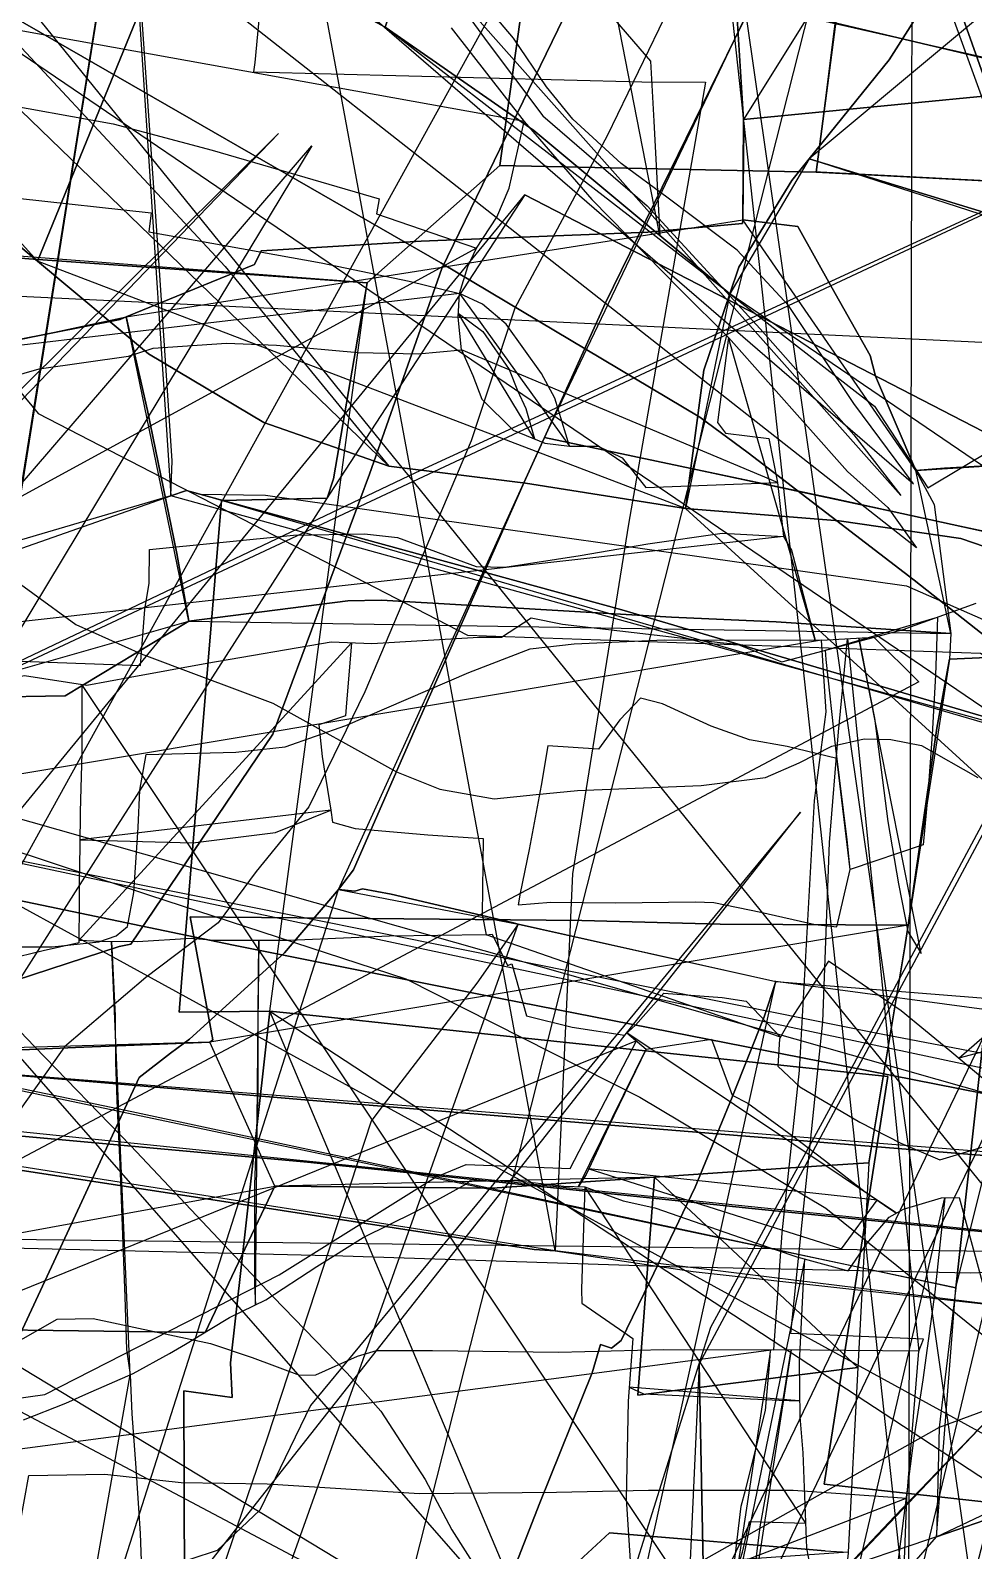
# Model space of a CAD drawing. Extents: x -6790 to 12600, y -1098 to 2171.
# Drawn here: x 466.5 to 516, y 493.4 to 573.3 of the extents above; entities that cross this region are included whole.
import ezdxf

# ---------------------------------------------------------------- set-up
doc = ezdxf.new("R2010")
doc.units = 0

msp = doc.modelspace()

# ---------------------------------------------------------------- linework, layer by layer
for points in [[(512.136, 280.615), (448.563, 287.803), (344.256, 372.979), (267.002, 377.504), (237.609, 399.76), (235.722, 401.947), (199.06, 461.44), (175.363, 499.307), (159.143, 525.878), (153.972, 622.113), (242.746, 662.943), (450.741, 620.082), (468.205, 616.512), (512.824, 619.789), (512.136, 280.615)], [(496.762, 624.881), (502.788, 613.869), (513.54, 594.546), (516.074, 589.881), (524.028, 578.972), (533.142, 567.125), (539.521, 558.757), (537.533, 548.676), (533.225, 521.805), (531.568, 512.608), (527.674, 488.194), (525.602, 476.264), (526.099, 474.082), (526.127, 459.168), (526.475, 440.736), (527.481, 410.549), (496.762, 624.881)], [(678.44, 619.959), (660.663, 602.656), (631.589, 574.688), (620.533, 564.369), (597.763, 541.336), (590.004, 533.543), (583.552, 526.522), (571.695, 521.938), (538.583, 508.904), (514.165, 499.882), (498.596, 491.106), (485.562, 484.198), (477.737, 479.986), (476.99, 479.176), (444.117, 461.361), (417.02, 404.346), (400.729, 370.763), (678.44, 619.959)], [(496.946, 608.322), (462.665, 615.73), (460.535, 597.6), (458.604, 579.561), (457.827, 574.096), (456.072, 567.162), (455.333, 562.2), (466.376, 561.253), (484.136, 560.003), (491.107, 566.171), (493.715, 584.883), (496.946, 608.322)], [(529.231, 533.496), (525.203, 534.655), (497.51, 542.826), (474.647, 549.095), (473.84, 548.812), (473.893, 550.659), (473.154, 561.984), (471.926, 579.631), (470.241, 602.875), (469.682, 611.967), (518.592, 616.12), (519.769, 607.636), (522.41, 594.085), (523.081, 591.718), (525.726, 578.63), (528.81, 561.446), (528.714, 561.062), (528.88, 557.879), (529.222, 541.252), (529.231, 533.496)], [(462.514, 523.181), (459.193, 524.141), (450.875, 525.42), (435.763, 527.686), (434.062, 527.941), (437.711, 535.917), (440.769, 543.03), (443.138, 548.148), (451.006, 565.233), (459.761, 584.871), (468.502, 606.51), (473.136, 615.156), (513.334, 615.269), (509.554, 603.761), (504.203, 595.31), (496.899, 578.961), (488.056, 560.75), (484.257, 549.953), (479.183, 536.294), (471.74, 525.257), (471.116, 525.149), (465.654, 523.349), (462.514, 523.181)], [(462.514, 523.181), (465.654, 523.349), (471.116, 525.149), (471.74, 525.257), (479.183, 536.294), (484.257, 549.953), (488.056, 560.75), (496.899, 578.961), (504.203, 595.31), (509.554, 603.761), (513.334, 615.269), (462.514, 523.181)], [(469.682, 611.967), (442.146, 603.042), (442.918, 587.11), (444.407, 554.515), (445.191, 540.371), (450.692, 540.697), (473.84, 548.812), (473.893, 550.659), (473.154, 561.984), (471.926, 579.631), (470.241, 602.875), (469.682, 611.967)], [(473.84, 548.812), (473.893, 550.659), (473.154, 561.984), (471.926, 579.631), (470.241, 602.875), (469.682, 611.967), (473.84, 548.812)], [(527.096, 611.517), (513.339, 610.714), (512.831, 605.074), (507.714, 565.816), (507.929, 565.812), (523.026, 565.028), (526.26, 603.163), (527.096, 611.517)], [(513.339, 610.714), (496.946, 608.322), (493.715, 584.883), (491.107, 566.171), (507.714, 565.816), (512.831, 605.074), (513.339, 610.714)], [(507.714, 565.816), (512.831, 605.074), (513.339, 610.714), (507.714, 565.816)], [(491.107, 566.171), (493.715, 584.883), (496.946, 608.322), (491.107, 566.171)], [(557.611, 605.943), (556.121, 603.928), (540.448, 568.511), (529.269, 543.248), (524.081, 530.914), (516.634, 515.416), (511.217, 504.258), (506.438, 494.209), (502.068, 484.772), (497.392, 475.419), (495.59, 472.172), (488.716, 462.596), (557.611, 605.943)], [(501.566, 503.225), (502.17, 505.154), (508.797, 517.304), (520.202, 538.601), (529.061, 554.975), (541.788, 578.346), (550.576, 594.601), (555.57, 604.181), (501.566, 503.225)], [(401.647, 567.624), (394.931, 544.477), (403.354, 540.813), (421.563, 532.56), (443.73, 522.388), (449.347, 519.81), (453.67, 519.404), (461.096, 518.769), (466.208, 550.469), (472.116, 587.676), (439.021, 593.93), (422.395, 597.071), (411.236, 599.434), (401.647, 567.624)], [(485.082, 573.436), (489.504, 586.483), (490.527, 588.581), (504.311, 586.121), (505.338, 595.739), (505.78, 597.514), (519.704, 596.029), (520.057, 597.963), (524.805, 598.429), (523.223, 591.445), (522.069, 585.526), (520.498, 577.511), (515.753, 578.371), (511.546, 571.707), (507.348, 566.519), (506.423, 565.376), (503.64, 560.824), (503.169, 559.431), (492.881, 568.007), (485.082, 573.436)], [(503.64, 560.824), (506.423, 565.376), (507.348, 566.519), (511.546, 571.707), (515.753, 578.371), (520.498, 577.511), (522.069, 585.526), (523.223, 591.445), (524.805, 598.429), (520.057, 597.963), (519.704, 596.029), (505.78, 597.514), (505.338, 595.739), (504.311, 586.121), (490.527, 588.581), (489.504, 586.483), (485.082, 573.436), (492.881, 568.007), (503.169, 559.431), (503.64, 560.824)], [(466.836, 561.14), (463.421, 563.99), (459.709, 569.638), (457.96, 573.859), (455.103, 577.844), (450.836, 583.796), (448.511, 585.837), (441.406, 589.348), (444.556, 593.21), (446.245, 596.529), (454.964, 592.332), (465.321, 585.559), (474.256, 579.317), (466.836, 561.14)], [(466.836, 561.14), (474.256, 579.317), (465.321, 585.559), (454.964, 592.332), (446.245, 596.529), (444.556, 593.21), (441.406, 589.348), (448.511, 585.837), (450.836, 583.796), (455.103, 577.844), (457.96, 573.859), (459.709, 569.638), (463.421, 563.99), (466.836, 561.14)], [(515.041, 507.212), (518.628, 539.71), (519.378, 541.211), (530.584, 569.555), (530.63, 570.233), (531.189, 572.299), (532.453, 576.968), (465.354, 597.138), (451.366, 541.157), (446.438, 521.682), (453.614, 520.27), (471.79, 516.481), (515.041, 507.212)], [(494.015, 509.159), (492.905, 509.233), (478.2, 511.499), (457.829, 514.637), (439.631, 517.639), (430.59, 519.112), (426.987, 519.711), (425.81, 519.907), (425.828, 520.42), (426.665, 528.474), (427.635, 533.939), (431.952, 550.215), (434.453, 560.343), (442.156, 591.546), (468.405, 588.02), (479.662, 586.672), (478.241, 571.569), (478.175, 571.084), (498.563, 570.555), (501.891, 570.533), (497.863, 547.33), (494.908, 528.953), (494.015, 509.159)], [(494.015, 509.159), (492.905, 509.233), (478.2, 511.499), (457.829, 514.637), (439.631, 517.639), (430.59, 519.112), (426.987, 519.711), (425.81, 519.907), (425.828, 520.42), (426.665, 528.474), (427.635, 533.939), (431.952, 550.215), (434.453, 560.343), (442.156, 591.546), (468.405, 588.02), (479.662, 586.672), (478.241, 571.569), (478.175, 571.084), (498.563, 570.555), (501.891, 570.533), (497.863, 547.33), (494.908, 528.953), (494.015, 509.159)], [(442.981, 591.279), (460.769, 577.957), (476.689, 560.867), (485.267, 550.369), (442.981, 591.279)], [(441.406, 589.348), (448.511, 585.837), (450.836, 583.796), (455.103, 577.844), (457.96, 573.859), (459.709, 569.638), (463.421, 563.99), (466.836, 561.14), (441.406, 589.348)], [(455.274, 588.253), (453.651, 575.806), (453.513, 571.256), (452.971, 553.723), (452.234, 529.889), (451.108, 489.997), (449.823, 467.068), (485.804, 466.735), (521.017, 466.656), (551.313, 466.263), (553.955, 466.263), (455.274, 588.253)], [(472.116, 587.676), (466.208, 550.469), (461.096, 518.769), (472.116, 587.676)], [(472.116, 587.676), (526.061, 577.872), (518.256, 515.032), (518.948, 514.171), (517.182, 514.104), (498.831, 515.608), (480.657, 517.099), (464.596, 518.47), (461.096, 518.769), (466.208, 550.469), (472.116, 587.676)], [(494.546, 587.864), (492.851, 582.849), (493.677, 577.839), (499.008, 571.648), (499.178, 568.501), (499.502, 562.487), (494.546, 587.864)], [(479.662, 586.672), (478.241, 571.569), (478.175, 571.084), (498.563, 570.555), (501.891, 570.533), (497.863, 547.33), (494.908, 528.953), (494.015, 509.159), (479.662, 586.672)], [(479.662, 586.672), (478.241, 571.569), (478.175, 571.084), (498.563, 570.555), (501.891, 570.533), (497.863, 547.33), (494.908, 528.953), (494.015, 509.159), (479.662, 586.672)], [(503.89, 568.587), (502.826, 585.682), (508.072, 586.154), (510.873, 586.722), (512.448, 582.295), (516.853, 569.84), (503.89, 568.587)], [(503.849, 563.318), (503.916, 568.165), (503.89, 568.587), (516.853, 569.84), (512.448, 582.295), (510.873, 586.722), (511.076, 586.277), (515.009, 579.847), (520.908, 569.64), (522.906, 568.017), (535.637, 556.838), (538.5, 554.055), (531.805, 552.011), (530.137, 551.224), (526.029, 550.913), (514.44, 550.258), (512.934, 550.144), (510.816, 555.095), (510.544, 556.184), (508.553, 559.727), (506.745, 562.951), (503.849, 563.318)], [(553.955, 466.263), (537.682, 470.636), (538.162, 472.238), (540.339, 482.555), (540.105, 485.151), (539.482, 491.444), (539.392, 492.534), (546.64, 507.199), (536.934, 515.031), (533.618, 517.706), (540.73, 523.905), (537.639, 530.552), (534.339, 537.856), (534.515, 538.817), (536.309, 546.65), (535.765, 547.082), (531.856, 552.64), (526.971, 560.056), (524.8, 563.119), (520.811, 569.542), (516.15, 576.718), (511.281, 584.358), (510.816, 585.143), (553.955, 466.263)], [(447.715, 584.468), (453.399, 580.973), (469.215, 571.876), (488, 561.054), (501.601, 552.937), (504.134, 551.066), (512.844, 544.385), (523.711, 535.802), (535.686, 526.475), (542.347, 521.164), (550.583, 514.6), (551.208, 514.065), (447.715, 584.468)], [(384.549, 552.31), (396.304, 552.401), (428.268, 574.101), (435.642, 582.585), (445.71, 578.744), (466.859, 553.143), (489.396, 541.493), (516.337, 540.554), (523.849, 535.719), (532.178, 517.928), (522.338, 478.045), (526.141, 466.385), (561.332, 445.26), (384.549, 552.31)], [(503.89, 568.587), (516.853, 569.84), (512.448, 582.295), (503.89, 568.587)], [(482.711, 582.032), (485.633, 579.252), (490.494, 572.596), (493.361, 568.78), (498.842, 564.047), (504.772, 557.591), (509.689, 552.012), (512.143, 548.828), (482.711, 582.032)], [(487.01, 383.269), (490.282, 396.013), (499.68, 430.893), (511.789, 475.885), (522.821, 518.226), (530.613, 547.776), (532.001, 553.258), (532.324, 554.927), (534.221, 579.722), (487.01, 383.269)], [(485.082, 573.436), (477.253, 577.689), (474.256, 579.317), (466.836, 561.14), (472.659, 556.279), (478.714, 552.663), (485.267, 550.369), (492.442, 549.478), (500.847, 548.154), (501.807, 555.405), (503.169, 559.431), (492.881, 568.007), (485.082, 573.436)], [(474.256, 579.317), (477.253, 577.689), (485.082, 573.436), (492.881, 568.007), (503.169, 559.431), (501.807, 555.405), (500.847, 548.154), (492.442, 549.478), (485.267, 550.369), (478.714, 552.663), (472.659, 556.279), (466.836, 561.14), (474.256, 579.317)], [(507.348, 566.519), (511.546, 571.707), (515.753, 578.371), (520.498, 577.511), (507.348, 566.519)], [(536.698, 557.01), (528.438, 560.05), (507.348, 566.519), (511.546, 571.707), (515.753, 578.371), (520.498, 577.511), (539.526, 574.607), (536.698, 557.01)], [(539.526, 574.607), (536.698, 557.01), (528.438, 560.05), (507.348, 566.519), (511.546, 571.707), (515.753, 578.371), (520.498, 577.511), (539.526, 574.607)], [(532.453, 576.968), (531.189, 572.299), (530.63, 570.233), (530.584, 569.555), (519.378, 541.211), (518.628, 539.71), (515.041, 507.212), (532.453, 576.968)], [(504.299, 574.607), (503.862, 573.669), (496.655, 558.958), (493.45, 551.878), (504.299, 574.607)], [(561.375, 561.659), (558.815, 545.091), (573.221, 542.699), (584.541, 541.462), (584.402, 539.634), (584.38, 538.486), (582.948, 532.753), (540.792, 541.636), (508.591, 548.676), (493.45, 551.878), (496.655, 558.958), (503.862, 573.669), (504.299, 574.607), (508.468, 573.709), (522.595, 570.363), (546.464, 565.104), (561.375, 561.659)], [(504.299, 574.607), (508.468, 573.709), (522.595, 570.363), (546.464, 565.104), (561.375, 561.659), (504.299, 574.607)], [(485.082, 573.436), (492.881, 568.007), (503.169, 559.431), (485.082, 573.436)], [(432.979, 524.454), (486.691, 550.034), (522.119, 566.37), (530.63, 570.233), (432.979, 524.454)], [(503.89, 568.587), (503.916, 568.165), (503.849, 563.318), (503.89, 568.587)], [(459.006, 546.606), (463.127, 551.592), (479.476, 567.849), (459.006, 546.606)], [(481.238, 567.191), (471.53, 551.107), (459.724, 531.546), (452.902, 520.67), (450.393, 516.143), (446.78, 510.425), (444.548, 506.556), (436.726, 499.86), (428.691, 492.676), (421.23, 485.938), (411.643, 477.499), (406.436, 472.461), (402.418, 469.528), (400.165, 467.36), (394.383, 461.833), (388.665, 456.753), (380.992, 449.909), (379.419, 448.676), (481.238, 567.191)], [(523.026, 565.028), (507.929, 565.812), (507.714, 565.816), (491.107, 566.171), (484.136, 560.003), (482.363, 549.707), (482.045, 548.697), (476.491, 548.566), (474.398, 523.253), (474.269, 521.696), (479.025, 521.746), (481.13, 521.54), (486.991, 520.911), (511.462, 518.313), (508.134, 496.902), (518.733, 495.726), (519.026, 498.71), (524.791, 519.184), (530.828, 540.946), (535.466, 557.698), (536.796, 563.116), (536.842, 563.584), (527, 564.822), (523.026, 565.028)], [(503.169, 559.431), (503.64, 560.824), (506.423, 565.376), (507.348, 566.519), (503.169, 559.431)], [(507.348, 566.519), (528.438, 560.05), (536.698, 557.01), (507.348, 566.519)], [(523.026, 565.028), (507.929, 565.812), (507.714, 565.816), (523.026, 565.028)], [(492.415, 564.619), (482.162, 548.908), (471.035, 531.518), (465.793, 523.277), (464.613, 521.552), (460.852, 518.423), (450.948, 509.663), (438.529, 498.889), (492.415, 564.619)], [(492.415, 564.619), (492.415, 564.619), (543.204, 538.384), (492.415, 564.619)], [(503.849, 563.318), (503.846, 563.123), (498.874, 562.654), (486.966, 562.185), (478.569, 561.681), (478.221, 560.968), (471.486, 558.214), (503.849, 563.318)], [(471.486, 558.214), (478.221, 560.968), (478.569, 561.681), (486.966, 562.185), (498.874, 562.654), (503.846, 563.123), (503.849, 563.318), (506.745, 562.951), (508.553, 559.727), (510.544, 556.184), (510.816, 555.095), (512.934, 550.144), (513.9, 548.36), (514.784, 541.583), (505.612, 542.195), (500.111, 542.446), (494.148, 542.789), (484.893, 543.33), (483.129, 543.29), (474.775, 542.229), (474.147, 545.785), (472.6, 553.301), (471.486, 558.214)], [(503.849, 563.318), (506.745, 562.951), (508.553, 559.727), (510.544, 556.184), (510.816, 555.095), (512.934, 550.144), (503.849, 563.318)], [(455.333, 562.2), (466.376, 561.253), (484.136, 560.003), (455.333, 562.2)], [(471.486, 558.214), (471.163, 558.082), (462.053, 556.274), (449.779, 553.823), (439.227, 554.676), (437.596, 561.887), (418.111, 560.556), (398.883, 559.333), (397.235, 559.162), (396.836, 559.824), (395.307, 561.25), (385.723, 560.406), (374.439, 559.413), (370.092, 559.128), (369.396, 559.116), (371.509, 548.353), (373.748, 537.308), (471.486, 558.214)], [(466.836, 561.14), (472.659, 556.279), (478.714, 552.663), (485.267, 550.369), (492.442, 549.478), (500.847, 548.154), (466.836, 561.14)], [(484.136, 560.003), (482.363, 549.707), (482.045, 548.697), (476.491, 548.566), (474.398, 523.253), (474.269, 521.696), (479.025, 521.746), (484.136, 560.003)], [(447.166, 554.504), (452.057, 554.531), (457.521, 554.363), (461.581, 554.28), (463.753, 554.578), (466.912, 555.475), (471.604, 556.155), (472.906, 556.573), (476.745, 556.836), (479.384, 556.729), (483.658, 556.335), (486.818, 556.276), (489.098, 556.479), (488.908, 558.204), (488.98, 559.432), (447.166, 554.504)], [(494.753, 551.421), (493.988, 553.948), (493.294, 555.244), (491.427, 557.831), (490.198, 558.875), (488.98, 559.432), (494.753, 551.421)], [(500.847, 548.154), (501.807, 555.405), (503.169, 559.431), (500.847, 548.154)], [(503.169, 559.431), (510.772, 553.529), (513.574, 549.229), (518.746, 552.34), (526.368, 556.925), (527.067, 556.256), (528.578, 549.561), (529.214, 546.745), (531.309, 544.63), (534.996, 543.571), (544.841, 543.052), (544.689, 541.39), (542.607, 536.945), (541.059, 533.639), (546.973, 529.597), (503.169, 559.431)], [(471.486, 558.214), (472.6, 553.301), (474.147, 545.785), (474.775, 542.229), (471.486, 558.214)], [(488.919, 558.405), (490.215, 557.451), (491.584, 555.453), (492.027, 554.353), (492.462, 553.402), (492.93, 551.799), (488.919, 558.405)], [(503.099, 557.133), (502.52, 552.66), (502.948, 552.113), (505.22, 551.827), (505.684, 549.521), (506.001, 546.67), (506.42, 545.966), (507.657, 541.233), (503.099, 557.133)], [(489.098, 556.479), (489.687, 555.128), (490.165, 553.886), (491.809, 552.262), (493.472, 551.574), (494.753, 551.421), (496.264, 551.421), (497.525, 550.81), (498.768, 549.243), (505.684, 549.521), (489.098, 556.479)], [(493.45, 551.878), (492.384, 549.523), (486.531, 536.298), (483.421, 529.165), (482.635, 528.128), (493.45, 551.878)], [(493.45, 551.878), (508.591, 548.676), (540.792, 541.636), (582.948, 532.753), (493.45, 551.878)], [(530.137, 551.224), (526.029, 550.913), (514.44, 550.258), (512.934, 550.144), (530.137, 551.224)], [(530.758, 540.739), (530.825, 550.586), (530.137, 551.224), (526.029, 550.913), (514.44, 550.258), (512.934, 550.144), (513.9, 548.36), (514.784, 541.583), (514.712, 540.228), (519.456, 540.439), (519.472, 540.44), (530.758, 540.739)], [(512.934, 550.144), (513.9, 548.36), (514.784, 541.583), (512.934, 550.144)], [(445.191, 540.371), (450.692, 540.697), (473.84, 548.812), (445.191, 540.371)], [(473.84, 548.812), (474.647, 549.095), (497.51, 542.826), (525.203, 534.655), (529.231, 533.496), (473.84, 548.812)], [(475.358, 548.9), (478.802, 548.856), (512.448, 544.083), (517.197, 542.011), (529.227, 537.374), (533.889, 533.213), (536.062, 531.177), (475.358, 548.9)], [(500.847, 548.154), (508.912, 547.503), (515.307, 546.571), (521.749, 544.365), (526.533, 543.032), (530.225, 540.304), (533.601, 534.822), (537.052, 527.165), (538.168, 525.52), (539.468, 520.806), (539.91, 517.936), (540.434, 514.185), (540.249, 512.165), (500.847, 548.154)], [(453.717, 540.824), (458.656, 541.531), (463.377, 542.023), (463.509, 540.211), (472.243, 539.899), (472.469, 542.851), (472.699, 544.233), (472.718, 545.999), (480.265, 546.747), (484.001, 546.822), (485.729, 546.63), (489.858, 545.094), (491.356, 545.075), (495.323, 545.671), (498.876, 546.285), (502.774, 546.861), (506.001, 546.67), (453.717, 540.824)], [(514.784, 541.583), (505.612, 542.195), (500.111, 542.446), (494.148, 542.789), (484.893, 543.33), (483.129, 543.29), (474.775, 542.229), (514.784, 541.583)], [(474.775, 542.229), (468.278, 538.304), (460.042, 538.172), (452.218, 537.943), (449.239, 536.159), (442.184, 533.049), (441.692, 532.768), (474.775, 542.229)], [(514.073, 542.442), (513.977, 539.391), (513.789, 536.271), (513.566, 533.127), (513.331, 530.477), (509.496, 529.183), (509.326, 530.741), (508.733, 535.559), (508.225, 540.223), (508.199, 540.699), (514.073, 542.442)], [(432.292, 541.384), (432.529, 541.251), (443.227, 536.353), (454.367, 531.21), (459.434, 528.768), (462.593, 528.234), (477.121, 525.212), (491.13, 522.404), (506.91, 519.306), (516.402, 517.444), (517.017, 517.321), (432.292, 541.384)], [(483.311, 541.099), (483.037, 537.707), (483.001, 537.263), (481.596, 536.791), (481.783, 535.13), (482.223, 532.302), (482.325, 531.664), (483.507, 531.342), (487.322, 531.012), (490.23, 530.816), (490.182, 526.817), (490.389, 525.749), (485.316, 525.688), (480.055, 525.45), (476.111, 525.45), (474.892, 525.569), (472.073, 525.394), (470.187, 525.401), (469.005, 525.465), (483.311, 541.099)], [(513.09, 503.882), (513.335, 504.52), (506.375, 504.808), (507.062, 511.508), (508.06, 521.182), (508.415, 530.611), (508.881, 536.424), (509.356, 541.309), (513.09, 503.882)], [(509.955, 541.343), (510.761, 537.137), (511.463, 531.714), (512.033, 528.427), (512.516, 525.928), (513.217, 524.767), (509.955, 541.343)], [(509.902, 503.025), (509.393, 493.329), (509.39, 493.283), (509.173, 491.403), (509.018, 487.503), (510.232, 479.799), (511.078, 472.892), (525.128, 476.147), (525.346, 482.034), (526.285, 503.882), (526.876, 513.164), (523.596, 513.574), (522.445, 518.383), (520.242, 529.111), (519.456, 540.439), (514.712, 540.228), (514.043, 536.606), (512.53, 526.254), (512.366, 525.129), (510.467, 513.774), (509.902, 503.025)], [(512.53, 526.254), (514.043, 536.606), (514.712, 540.228), (512.53, 526.254)], [(508.799, 535.025), (506.188, 535.653), (504.2, 536.005), (502.19, 536.713), (499.642, 537.881), (498.493, 538.185), (497.393, 537.052), (496.278, 535.499), (493.615, 535.69), (493.277, 533.598), (492.638, 530.239), (492.164, 527.945), (492.062, 527.327), (493.772, 527.479), (497.167, 527.443), (501.358, 527.496), (502.328, 527.451), (504.803, 526.939), (507.649, 526.301), (508.793, 526.178), (509.496, 529.183), (508.799, 535.025)], [(452.561, 534.575), (457.965, 528.992), (466.666, 519.882), (471.723, 514.678), (479.202, 506.741), (483.088, 502.736), (484.86, 500.737), (487.184, 497.143), (488.578, 494.509), (491.006, 490.674), (452.561, 534.575)], [(452.561, 534.575), (459.727, 532.143), (472.715, 527.837), (486.166, 523.438), (498.459, 517.234), (508.206, 511.399), (520.221, 501.699), (531.033, 493.11), (537.029, 489.174), (539.552, 486.889), (452.561, 534.575)], [(506.887, 532.196), (481.157, 501.03), (478.509, 495.536), (476.258, 493.411), (473.501, 492.501), (472.186, 490.882), (468.417, 485.773), (465.079, 483.952), (462.069, 478.641), (460.526, 475.327), (457.971, 473.481), (452.23, 466.374), (448.765, 463.036), (446.358, 457.58), (444.083, 453.347), (441.61, 451.289), (436.381, 445.579), (434.755, 444.168), (431.103, 438.491), (430.21, 434.769), (506.887, 532.196)], [(469.058, 530.744), (474.988, 530.584), (479.317, 531.132), (482.223, 532.302), (469.058, 530.744)], [(455.663, 531.697), (467.035, 529.438), (485.887, 525.647), (510.745, 520.627), (519.925, 518.868), (528.123, 517.243), (542.501, 514.206), (559.079, 511.201), (572.527, 508.381), (574.118, 508.002), (574.761, 502.318), (575.123, 499.665), (581.746, 499.83), (590.659, 499.912), (596.113, 499.978), (605.328, 499.921), (609.671, 499.846), (612.357, 499.444), (612.996, 498.178), (455.663, 531.697)], [(327.602, 529.6), (338.956, 528.247), (355.702, 526.479), (374.738, 524.605), (389.115, 523.16), (424.691, 519.723), (425.539, 519.483), (439.369, 517.96), (461.573, 515.579), (481.007, 513.811), (504.329, 511.376), (525.605, 509.248), (528.532, 508.975), (327.602, 529.6)], [(589.575, 529.951), (577.528, 523.094), (569.78, 518.613), (555.847, 510.69), (547.511, 505.714), (544.45, 504.698), (528.231, 499.061), (517.57, 495.355), (514.019, 494.129), (589.575, 529.951)], [(482.635, 528.128), (479.803, 524.813), (474.819, 520.275), (473.811, 519.534), (472.166, 518.26), (468.625, 510.584), (462.184, 496.753), (456.148, 482.166), (452.17, 471.683), (443.095, 448.708), (438.799, 437.831), (439.047, 437.069), (431.751, 403.034), (428.552, 387.169), (428.008, 384.068), (422.896, 340.848), (422.849, 340.491), (482.635, 528.128)], [(492.067, 526.324), (491.811, 526.381), (485.391, 527.891), (483.889, 528.169), (483.482, 528.05), (482.635, 528.128), (492.067, 526.324)], [(492.067, 526.324), (489.891, 523.222), (484.751, 516.511), (484.346, 515.971), (478.891, 499.32), (475.196, 488.475), (469.247, 470.03), (467.387, 464.261), (466.784, 462.65), (466.596, 461.768), (466.828, 461.057), (461.895, 443.008), (460.323, 437.159), (492.067, 526.324)], [(475.87, 520.111), (476.039, 520.238), (474.847, 526.708), (486.069, 526.592), (495.404, 526.515), (502.676, 526.321), (512.53, 526.254), (475.87, 520.111)], [(475.87, 520.111), (476.039, 520.238), (474.847, 526.708), (486.069, 526.592), (495.404, 526.515), (502.676, 526.321), (512.53, 526.254), (512.366, 525.129), (510.467, 513.774), (506.365, 513.512), (499.217, 513.023), (490.707, 512.441), (479.287, 512.559), (475.87, 520.111)], [(505.585, 523.298), (505.44, 523.317), (492.067, 526.324), (505.585, 523.298)], [(510.467, 513.774), (512.366, 525.129), (512.53, 526.254), (510.467, 513.774)], [(470.724, 525.399), (470.909, 521.493), (470.931, 519.045), (471.016, 516.595), (471.162, 513.71), (471.409, 506.747), (471.507, 503.976), (471.701, 502.645), (470.724, 525.399)], [(478.445, 525.45), (478.403, 521.132), (478.392, 517.512), (478.222, 512.643), (478.222, 507.379), (478.274, 506.325), (478.445, 525.45)], [(490.389, 525.749), (490.691, 525.788), (491.509, 524.147), (491.734, 524.228), (492.504, 521.494), (494.906, 520.904), (497.641, 520.478), (498.225, 521.014), (499.707, 522.692), (502.769, 522.464), (504.027, 522.266), (505.836, 520.381), (490.389, 525.749)], [(540.172, 524.979), (526.061, 510.103), (519.367, 503.045), (511.841, 495.227), (503.701, 486.604), (498.611, 481.131), (498.274, 480.872), (540.172, 524.979)], [(529.567, 521.387), (529.394, 521.422), (527.52, 521.318), (523.29, 520.93), (505.585, 523.298), (529.567, 521.387)], [(515.193, 519.279), (517.345, 521.152), (519.405, 521.741), (521.293, 521.968), (524.046, 522.135), (526.21, 522.152), (527.096, 522.383), (527.617, 522.581), (527.659, 522.591), (515.193, 519.279)], [(446.438, 521.682), (453.614, 520.27), (471.79, 516.481), (515.041, 507.212), (446.438, 521.682)], [(479.025, 521.746), (476.965, 503.279), (477.058, 501.456), (474.519, 501.802), (474.569, 486.237), (474.826, 473.919), (474.924, 471.857), (474.421, 470.102), (472.389, 459.662), (471.998, 458.029), (471.833, 456.751), (470.598, 439.436), (493.798, 436.703), (515.861, 434.243), (479.025, 521.746)], [(479.025, 521.746), (476.965, 503.279), (477.058, 501.456), (474.519, 501.802), (474.569, 486.237), (474.826, 473.919), (474.924, 471.857), (474.421, 470.102), (472.389, 459.662), (471.998, 458.029), (471.833, 456.751), (470.598, 439.436), (493.798, 436.703), (515.861, 434.243), (517.04, 463.112), (518.733, 495.726), (508.134, 496.902), (511.462, 518.313), (486.991, 520.911), (481.13, 521.54), (479.025, 521.746)], [(518.733, 495.726), (508.134, 496.902), (511.462, 518.313), (486.991, 520.911), (481.13, 521.54), (479.025, 521.746), (518.733, 495.726)], [(449.347, 519.81), (453.67, 519.404), (461.096, 518.769), (464.596, 518.47), (480.657, 517.099), (498.831, 515.608), (517.182, 514.104), (518.948, 514.171), (525.231, 512.322), (525.398, 512.29), (520.719, 466.655), (514.902, 407.194), (511.622, 408.684), (498.924, 414.491), (479.56, 423.32), (452.199, 435.79), (426.19, 447.318), (441.981, 471.246), (452.782, 487.366), (452.375, 487.607), (450.321, 507.566), (449.347, 519.81)], [(442.366, 519.151), (455.966, 519.277), (468.832, 519.833), (475.87, 520.111), (442.366, 519.151)], [(475.87, 520.111), (468.832, 519.833), (455.966, 519.277), (442.366, 519.151), (442.954, 505.897), (447.029, 505.617), (450.489, 505.303), (454.795, 505.109), (456.973, 505.109), (475.625, 504.867), (479.287, 512.559), (475.87, 520.111)], [(455.709, 502.913), (458.866, 501.618), (463.578, 501.106), (467.224, 501.606), (479.516, 507.903), (487.716, 513.025), (489.328, 513.695), (494.799, 513.477), (498.28, 520.18), (455.709, 502.913)], [(497.776, 520.602), (498.784, 519.758), (502.208, 520.269), (503.036, 518.056), (503.296, 517.341), (504.123, 516.906), (506.473, 515.195), (508.152, 513.915), (510.281, 512.258), (511.529, 511.395), (511.917, 511.141), (497.776, 520.602)], [(426.987, 519.711), (430.59, 519.112), (439.631, 517.639), (457.829, 514.637), (478.2, 511.499), (492.905, 509.233), (494.015, 509.159), (426.987, 519.711)], [(426.987, 519.711), (430.59, 519.112), (439.631, 517.639), (457.829, 514.637), (478.2, 511.499), (492.905, 509.233), (494.015, 509.159), (426.987, 519.711)], [(498.784, 519.758), (496.806, 515.677), (495.626, 513.159), (495.233, 512.529), (498.784, 519.758)], [(461.096, 518.769), (464.596, 518.47), (480.657, 517.099), (498.831, 515.608), (517.182, 514.104), (518.948, 514.171), (461.096, 518.769)], [(495.772, 513.47), (509.031, 509.256), (510.905, 511.827), (495.772, 513.47)], [(509.902, 503.025), (498.338, 501.572), (499.217, 513.023), (506.365, 513.512), (510.467, 513.774), (509.902, 503.025)], [(499.217, 513.023), (506.365, 513.512), (510.467, 513.774), (499.217, 513.023)], [(479.287, 512.559), (490.707, 512.441), (499.217, 513.023), (479.287, 512.559)], [(509.902, 503.025), (498.338, 501.572), (499.217, 513.023), (509.902, 503.025)], [(479.287, 512.559), (475.625, 504.867), (456.973, 505.109), (454.795, 505.109), (450.489, 505.303), (447.029, 505.617), (442.954, 505.897), (479.287, 512.559)], [(495.565, 512.515), (495.389, 507.143), (495.398, 506.403), (497.617, 504.893), (498.078, 504.547), (497.843, 501.261), (497.736, 496.138), (497.943, 492.876), (498.168, 491.628), (500.725, 491.145), (502.999, 490.645), (503.844, 493.337), (504.208, 494.938), (507.172, 494.845), (495.565, 512.515)], [(514.464, 511.944), (513.932, 506.992), (513.311, 502.377), (512.822, 499.209), (511.864, 491.84), (511.099, 486.864), (510.457, 480.935), (510.056, 474.769), (509.664, 469.867), (509.664, 469.867), (509.066, 462.983), (508.511, 456.234), (508.487, 454.454), (508.269, 453.91), (507.437, 454.094), (506.321, 454.268), (505.133, 451.276), (501.501, 452.387), (500.655, 452.649), (514.464, 511.944)], [(425.118, 510.242), (458.846, 509.481), (482.867, 508.903), (500.029, 508.343), (515.834, 508.004), (519.586, 508.156), (527.072, 508.734), (528.532, 508.975), (425.118, 510.242)], [(494.015, 509.159), (501.25, 508.077), (518.062, 506.204), (539.506, 503.553), (494.015, 509.159)], [(494.015, 509.159), (501.25, 508.077), (518.062, 506.204), (539.506, 503.553), (494.015, 509.159)], [(497.642, 462.769), (502.176, 461.772), (504.187, 464.037), (504.13, 466.957), (504.202, 468.992), (504.693, 470.691), (504.992, 472.574), (505.527, 475.574), (505.919, 478.825), (506.412, 483.577), (506.93, 487.583), (507.371, 492.338), (507.398, 492.631), (507.225, 493.548), (507.021, 498.547), (506.868, 500.439), (506.828, 503.309), (507.042, 507.497), (507.108, 508.732), (497.642, 462.769)], [(515.041, 507.212), (514.165, 499.882), (514.019, 494.129), (515.041, 507.212)], [(441.313, 495.506), (441.333, 499.442), (442.014, 503.791), (442.606, 505.833), (454.717, 504.297), (460.003, 503.852), (463.484, 503.593), (465.188, 504.038), (467.873, 505.574), (469.762, 505.611), (475.92, 504.296), (478.106, 503.556), (480.587, 502.63), (481.439, 502.649), (483.625, 503.63), (484.625, 503.926), (487.566, 503.926), (494.178, 503.833), (499.715, 503.981), (505.493, 503.959), (441.313, 495.506)], [(502.969, 488.476), (503.104, 490.691), (503.451, 493.1), (503.769, 495.738), (504.004, 496.586), (505.043, 500.778), (505.278, 503.37), (505.306, 503.959), (502.969, 488.476)], [(503.979, 488.318), (504.775, 494.666), (505.996, 501.438), (506.395, 503.95), (503.979, 488.318)], [(503.781, 391.89), (501.811, 400.982), (499.369, 412.06), (497.95, 418.694), (495.729, 428.511), (493.601, 438.581), (492.088, 445.845), (490.245, 454.937), (488.716, 462.596), (491.221, 470.244), (497.32, 489.668), (501.566, 503.225), (503.781, 391.89)], [(501.566, 503.225), (500.67, 483.717), (500.628, 466.926), (501.789, 441.939), (502.707, 419.558), (503.679, 399.243), (503.858, 394.024), (503.781, 391.89), (501.566, 503.225)], [(471.701, 502.645), (471.783, 500.599), (471.995, 497.755), (472.218, 494.308), (472.359, 490.458), (472.426, 487.1), (472.565, 484.475), (472.565, 483.158), (472.055, 482.452), (470.717, 479.67), (469.388, 476.931), (467.901, 473.754), (466.552, 470.905), (466.286, 470.443), (465.93, 469.829), (471.701, 502.645)], [(497.896, 502.003), (498.638, 501.651), (505.763, 501.312), (506.815, 501.27), (497.896, 502.003)], [(494.486, 492.297), (494.814, 492.448), (496.86, 494.35), (508.179, 493.392), (509.393, 493.329), (494.486, 492.297)], [(499.833, 453.517), (499.893, 458.791), (499.892, 467.946), (500.01, 469.591), (498.951, 474.281), (496.507, 483.901), (494.486, 492.297), (494.814, 492.448), (496.86, 494.35), (508.179, 493.392), (509.393, 493.329), (509.39, 493.283), (509.173, 491.403), (509.018, 487.503), (510.232, 479.799), (511.078, 472.892), (511.024, 471.753), (512.04, 456.28), (512.371, 451.936), (506.422, 452.645), (499.833, 453.517)], [(514.019, 494.129), (508.297, 492.202), (499.544, 488.426), (487.29, 483.375), (478.844, 480.012), (472.741, 477.259), (465.874, 473.925), (442.707, 461.369), (434.006, 456.761), (425.06, 452.023), (417.413, 429.513), (407.772, 400.864), (404.273, 391.043), (398.367, 373.729), (390.797, 355.262), (388.663, 350.056), (514.019, 494.129)]]:
    msp.add_lwpolyline(points, close=True)
for points in [[(488.546, 573.399), (492.383, 568.478), (495.938, 564.371), (500.595, 559.624), (503.099, 557.133), (509.354, 550.084), (511.473, 548.204), (512.973, 546.075), (401.226, 633.958)], [(535.638, 276.341), (496.871, 633.345), (496.871, 633.345), (509.622, 610.281), (512.826, 603.156), (521.553, 590.679)], [(418.487, 630.933), (512.813, 549.452), (512.813, 549.452), (509.69, 553.67), (506.259, 558.809), (503.562, 561.718), (499.932, 564.449), (497.479, 566.276), (494.93, 568.598), (493.544, 570.303), (491.82, 572.852), (489.855, 575.182)], [(523.711, 535.802), (512.844, 544.385), (504.134, 551.066), (501.601, 552.937), (488, 561.054), (469.215, 571.876), (453.399, 580.973), (447.715, 584.468), (448.195, 587.088), (448.555, 590.17), (588.898, 618.959)], [(396.382, 241.494), (408.986, 321.033), (416.171, 357.766), (425.823, 407.503), (429.178, 422.451), (435.123, 443.514), (436.907, 452.178), (445.188, 474.387), (452.637, 493.496), (453.002, 494.431), (459.924, 518.297), (462.514, 523.181), (465.654, 523.349), (471.116, 525.149), (471.74, 525.257), (479.183, 536.294), (484.257, 549.953), (488.056, 560.75), (496.899, 578.961), (504.203, 595.31), (509.554, 603.761), (513.334, 615.269), (521.616, 609.867)], [(381.373, 77.724), (517.033, 612.513)], [(518.746, 603.707), (506.211, 578.455), (504.472, 574.978), (504.299, 574.607), (503.862, 573.669), (496.655, 558.958), (493.45, 551.878), (492.384, 549.523), (486.531, 536.298), (483.421, 529.165), (482.635, 528.128), (479.803, 524.813), (474.819, 520.275), (473.811, 519.534), (472.166, 518.26), (468.625, 510.584), (462.184, 496.753), (456.148, 482.166), (452.17, 471.683), (443.095, 448.708), (438.799, 437.831), (439.047, 437.069), (431.751, 403.034)], [(522.595, 570.363), (508.468, 573.709), (504.299, 574.607), (504.472, 574.978), (506.211, 578.455), (518.746, 603.707)], [(521.531, 581.336), (504.985, 583.456), (488.214, 585.648), (479.662, 586.672), (478.241, 571.569), (478.175, 571.084), (498.563, 570.555), (501.891, 570.533), (497.863, 547.33), (494.908, 528.953), (494.015, 509.159), (501.25, 508.077), (518.062, 506.204)], [(521.531, 581.336), (504.985, 583.456), (488.214, 585.648), (479.662, 586.672), (478.241, 571.569), (478.175, 571.084), (498.563, 570.555), (501.891, 570.533), (497.863, 547.33), (494.908, 528.953), (494.015, 509.159), (501.25, 508.077), (518.062, 506.204)], [(502.826, 585.682), (503.89, 568.587), (503.916, 568.165), (503.849, 563.318), (503.846, 563.123), (498.874, 562.654), (486.966, 562.185), (478.569, 561.681), (478.221, 560.968), (471.486, 558.214), (471.163, 558.082), (462.053, 556.274), (449.779, 553.823), (439.227, 554.676), (437.596, 561.887), (418.111, 560.556)], [(443.996, 573.514), (450.755, 572.163), (457.591, 570.74), (470.804, 568.359), (476.008, 566.969), (484.761, 564.419), (484.625, 563.625), (489.883, 561.816), (490.947, 563.454), (491.593, 564.98), (492.383, 568.478), (405.45, 584.17)], [(447.715, 584.468), (441.568, 564.922), (435.593, 545.016), (438.804, 543.397), (447.627, 538.961), (449.023, 538.23), (452.561, 534.575), (457.965, 528.992), (466.666, 519.882), (471.723, 514.678), (479.202, 506.741), (483.088, 502.736), (484.86, 500.737), (487.184, 497.143), (488.578, 494.509), (491.006, 490.674), (500.697, 474.745), (507.093, 464.748), (511.497, 458.29), (520.845, 444.317)], [(503.79, 582.306), (496.736, 567.722), (491.889, 558.677), (489.596, 551.71), (484.013, 538.511), (481.073, 532.48), (478.312, 529.075), (476.31, 526.383), (472.513, 523.506), (468.257, 519.871), (465.288, 515.683), (464.506, 511.426), (461.998, 503.58), (458.639, 496.539), (452.886, 484.735), (450.056, 477.763), (447.249, 470.009), (446.812, 468.168), (444.073, 460.897), (441.312, 452.89), (438.068, 444.146), (436.112, 437.335), (434.893, 430.617), (432.899, 424.144)], [(523.711, 535.802), (512.844, 544.385), (504.134, 551.066), (501.601, 552.937), (488, 561.054), (469.215, 571.876), (453.399, 580.973)], [(525.605, 509.248), (504.329, 511.376), (481.007, 513.811), (461.573, 515.579), (439.369, 517.96), (425.539, 519.483), (424.691, 519.723), (389.115, 523.16), (374.738, 524.605), (355.702, 526.479), (338.956, 528.247), (327.602, 529.6), (327.584, 532.296), (327.392, 550.852), (327.167, 563.558), (327.025, 564.277), (327.591, 566.139), (329.418, 573.328)], [(569.666, 445.698), (382.487, 544.958), (382.487, 544.958), (384.207, 544.87), (391.602, 544.539), (394.55, 545.243), (396.982, 546.95), (398.608, 547.455), (401.539, 548.098), (405.393, 549.038), (409.587, 550.837), (412.093, 552.227), (415.012, 554.299), (416.177, 555.605), (419.644, 558.758), (423.342, 562.432), (428.99, 568.794), (432.647, 572.326), (434.059, 573.408)], [(521.749, 544.365), (515.307, 546.571), (508.912, 547.503), (500.847, 548.154), (492.442, 549.478), (485.267, 550.369), (478.714, 552.663), (472.659, 556.279), (466.836, 561.14), (463.421, 563.99), (459.709, 569.638), (457.96, 573.859)], [(521.749, 544.365), (515.307, 546.571), (508.912, 547.503), (500.847, 548.154), (492.442, 549.478), (485.267, 550.369), (478.714, 552.663), (472.659, 556.279), (466.836, 561.14), (463.421, 563.99), (459.709, 569.638), (457.96, 573.859)], [(556.673, 554.935), (200.2, 571.999)], [(431.059, 566.476), (435.541, 565.741), (438.294, 565.618), (439.012, 565.951), (439.87, 569.505), (444.708, 568.103), (455.759, 565.25), (456.582, 566.649), (462.982, 566.142), (465.836, 565.774), (465.783, 564.444), (472.807, 563.672), (472.684, 562.674), (481.723, 561.044), (486.337, 560.097), (488.98, 559.432), (489.418, 560.867), (489.883, 561.816), (427.461, 527.763)], [(521.749, 544.365), (515.307, 546.571), (508.912, 547.503), (500.847, 548.154), (501.807, 555.405), (503.169, 559.431), (503.64, 560.824), (506.423, 565.376), (507.348, 566.519), (528.438, 560.05)], [(521.749, 544.365), (515.307, 546.571), (508.912, 547.503), (500.847, 548.154), (501.807, 555.405), (503.169, 559.431), (503.64, 560.824), (506.423, 565.376), (507.348, 566.519), (528.438, 560.05)], [(543.204, 538.384), (492.415, 564.619), (492.415, 564.619), (482.162, 548.908), (471.035, 531.518), (465.793, 523.277), (464.613, 521.552), (460.852, 518.423), (450.948, 509.663), (438.529, 498.889), (407.411, 471.43)], [(474.569, 486.237), (474.519, 501.802), (477.058, 501.456), (476.965, 503.279), (479.025, 521.746), (474.269, 521.696), (474.398, 523.253), (476.491, 548.566), (482.045, 548.697), (482.363, 549.707), (484.136, 560.003), (466.376, 561.253), (455.333, 562.2), (454.831, 562.243), (454.496, 559.557), (451.433, 534.658), (448.684, 511.652), (446.528, 495.783), (444.267, 475.954)], [(418.111, 560.556), (437.596, 561.887), (439.227, 554.676), (449.779, 553.823), (462.053, 556.274), (471.163, 558.082), (471.486, 558.214), (472.6, 553.301), (474.147, 545.785), (474.775, 542.229), (468.278, 538.304), (460.042, 538.172), (452.218, 537.943), (449.239, 536.159), (442.184, 533.049), (441.692, 532.768), (441.026, 535.265), (439.192, 542.969), (422.585, 541.277)], [(277.919, 557.322), (326.155, 546.663), (385.576, 534.665), (387.009, 534.021), (424.375, 526.227), (446.438, 521.682), (453.614, 520.27), (471.79, 516.481), (515.041, 507.212), (514.165, 499.882), (514.019, 494.129), (508.297, 492.202), (499.544, 488.426), (487.29, 483.375), (478.844, 480.012), (472.741, 477.259), (465.874, 473.925), (442.707, 461.369), (434.006, 456.761), (425.06, 452.023), (417.413, 429.513), (407.772, 400.864)], [(523.29, 520.93), (505.585, 523.298), (505.44, 523.317), (492.067, 526.324), (491.811, 526.381), (485.391, 527.891), (483.889, 528.169), (483.482, 528.05), (482.635, 528.128), (483.421, 529.165), (486.531, 536.298), (492.384, 549.523), (493.45, 551.878), (508.591, 548.676), (540.792, 541.636)], [(430.793, 547.438), (435.593, 545.016), (438.804, 543.397), (447.627, 538.961), (449.023, 538.23), (452.561, 534.575), (457.965, 528.992), (466.666, 519.882), (471.723, 514.678), (479.202, 506.741), (483.088, 502.736), (484.86, 500.737), (487.184, 497.143), (488.578, 494.509), (491.006, 490.674), (500.697, 474.745), (507.093, 464.748), (511.497, 458.29), (520.845, 444.317)], [(462.048, 546.996), (468.84, 542.056), (472.269, 540.518), (475.302, 539.377), (479.187, 537.915), (485.675, 534.323), (487.952, 533.41), (490.802, 532.9), (493.012, 533.13), (495.173, 533.342), (501.668, 533.598), (505.051, 534.023), (506.809, 534.785), (508.525, 535.66), (510.228, 536.055), (511.634, 536.006), (513.235, 535.699), (516.199, 534.017)], [(462.048, 546.996), (468.84, 542.056), (472.269, 540.518), (475.302, 539.377), (479.187, 537.915), (485.675, 534.323), (487.952, 533.41), (490.802, 532.9), (493.012, 533.13), (495.173, 533.342), (501.668, 533.598), (505.051, 534.023), (506.809, 534.785), (508.525, 535.66), (510.228, 536.055), (511.634, 536.006), (513.235, 535.699), (516.199, 534.017)], [(462.048, 546.996), (468.84, 542.056), (472.269, 540.518), (475.302, 539.377), (479.187, 537.915), (485.675, 534.323), (487.952, 533.41), (490.802, 532.9), (493.012, 533.13), (495.173, 533.342), (501.668, 533.598), (505.051, 534.023), (506.809, 534.785), (508.525, 535.66), (510.228, 536.055), (511.634, 536.006), (513.235, 535.699), (516.199, 534.017)], [(430.225, 535.801), (441.314, 536.351), (449.547, 536.724), (454.969, 536.997), (458.15, 537.437), (463.475, 538.811), (466.143, 539.381), (469.42, 538.869), (471.705, 539.294), (475.72, 540.026), (482.247, 541.136), (484.376, 541.063), (490.005, 541.389), (491.196, 541.398), (492.746, 542.4), (494.39, 542.072), (501.158, 541.285), (502.662, 541.102), (503.559, 541.022), (505.906, 540.087), (512.268, 541.786), (516.106, 543.182)], [(460.042, 538.172), (468.278, 538.304), (474.775, 542.229), (483.129, 543.29), (484.893, 543.33), (494.148, 542.789), (500.111, 542.446), (505.612, 542.195), (514.784, 541.583), (514.712, 540.228), (514.043, 536.606), (512.53, 526.254), (512.53, 526.254), (502.676, 526.321), (495.404, 526.515), (486.069, 526.592), (474.847, 526.708), (476.039, 520.238), (475.87, 520.111), (468.832, 519.833), (455.966, 519.277)], [(465.121, 492.681), (465.92, 494.842), (466.382, 497.357), (470.361, 497.434), (474.377, 496.997), (478.895, 496.92), (486.878, 496.407), (494.079, 496.484), (498.905, 496.586), (506.503, 496.586), (512.474, 496.174), (513.09, 503.882), (505.493, 503.959), (505.929, 510.1), (506.827, 518.631), (507.622, 532.808), (508.239, 537.461), (507.982, 541.232), (510.729, 541.386), (513.09, 539.052), (431.853, 495.891)], [(462.743, 525.12), (467.602, 525.132), (470.059, 525.379), (470.964, 525.696), (471.564, 526.189), (471.886, 527.984), (472.116, 531.384), (472.21, 533.359), (472.53, 535.222), (477.236, 535.354), (479.834, 535.636), (483.016, 536.746), (489.469, 539.535), (492.688, 540.776), (495.003, 541.04), (499.747, 541.247), (507.982, 541.232), (427.461, 527.763)], [(516.402, 517.444), (506.91, 519.306), (491.13, 522.404), (477.121, 525.212), (462.593, 528.234), (459.434, 528.768), (454.367, 531.21), (443.227, 536.353), (432.529, 541.251)], [(518.628, 539.71), (515.041, 507.212), (514.165, 499.882), (514.019, 494.129), (517.57, 495.355)], [(547.719, 421.058), (469.166, 538.908), (469.166, 538.908), (469.164, 535.323), (469.08, 532.217), (469.053, 530.419), (469.024, 528.508), (469.024, 527.169), (469.006, 525.6), (469.003, 525.331), (467.132, 524.919), (465.251, 524.467)], [(517.364, 341.039), (515.489, 348.004), (512.59, 358.436), (509.375, 369.624), (506.633, 379.22), (506.271, 380.339), (503.781, 391.89), (501.811, 400.982), (499.369, 412.06), (497.95, 418.694), (495.729, 428.511), (493.601, 438.581), (492.088, 445.845), (490.245, 454.937), (488.716, 462.596), (491.221, 470.244), (497.32, 489.668), (501.566, 503.225), (502.17, 505.154), (508.797, 517.304), (520.202, 538.601)], [(517.364, 341.039), (515.489, 348.004), (512.59, 358.436), (509.375, 369.624), (506.633, 379.22), (506.271, 380.339), (503.781, 391.89), (501.811, 400.982), (499.369, 412.06), (497.95, 418.694), (495.729, 428.511), (493.601, 438.581), (492.088, 445.845), (490.245, 454.937), (488.716, 462.596), (491.221, 470.244), (497.32, 489.668), (501.566, 503.225), (502.17, 505.154), (508.797, 517.304), (520.202, 538.601)], [(456.148, 482.166), (462.184, 496.753), (468.625, 510.584), (472.166, 518.26), (473.811, 519.534), (474.819, 520.275), (479.803, 524.813), (482.635, 528.128), (483.482, 528.05), (483.889, 528.169), (485.391, 527.891), (491.811, 526.381), (492.067, 526.324), (492.067, 526.324), (489.891, 523.222), (484.751, 516.511), (484.346, 515.971), (478.891, 499.32), (475.196, 488.475)], [(490.963, 490.174), (493.194, 495.913), (495.949, 502.754), (496.393, 504.232), (496.957, 504.044), (497.47, 504.44), (498.97, 507.548), (501.364, 512.507), (503.298, 517.236), (504.971, 521.44), (505.585, 523.298), (505.44, 523.317), (492.067, 526.324), (489.891, 523.222), (484.751, 516.511), (484.346, 515.971), (478.891, 499.32), (475.196, 488.475)], [(518.288, 516.677), (514.729, 519.669), (512.167, 521.758), (509.067, 523.874), (508.347, 524.373), (506.299, 521.218), (505.791, 520.299), (505.697, 518.856), (506.849, 517.773), (509.995, 515.924), (512.156, 514.809), (514.202, 513.94), (516.652, 514.665)], [(463.264, 332), (505.585, 523.298), (505.585, 523.298), (504.971, 521.44), (503.298, 517.236), (501.364, 512.507), (498.97, 507.548), (497.47, 504.44), (496.957, 504.044), (496.393, 504.232), (495.949, 502.754), (493.194, 495.913), (490.963, 490.174)], [(523.29, 520.93), (505.585, 523.298), (504.971, 521.44), (503.298, 517.236), (501.364, 512.507), (498.97, 507.548), (497.47, 504.44), (496.957, 504.044), (496.393, 504.232), (495.949, 502.754), (493.194, 495.913), (490.963, 490.174)], [(528.56, 464.133), (446.246, 477.305), (427.925, 480.224), (417.829, 482.103), (417.829, 482.103), (418.964, 487.079), (422.759, 504.574), (425.258, 516.074), (426.987, 519.711), (430.59, 519.112), (439.631, 517.639), (457.829, 514.637), (478.2, 511.499), (492.905, 509.233), (494.015, 509.159), (501.25, 508.077), (518.062, 506.204)], [(528.56, 464.133), (446.246, 477.305), (427.925, 480.224), (417.829, 482.103), (417.829, 482.103), (418.964, 487.079), (422.759, 504.574), (425.258, 516.074), (426.987, 519.711), (430.59, 519.112), (439.631, 517.639), (457.829, 514.637), (478.2, 511.499), (492.905, 509.233), (494.015, 509.159), (501.25, 508.077), (518.062, 506.204)], [(525.605, 509.248), (504.329, 511.376), (481.007, 513.811), (461.573, 515.579), (439.369, 517.96), (425.539, 519.483)], [(419.038, 505.714), (439.408, 506.077), (442.796, 505.908), (442.954, 505.897), (447.029, 505.617), (450.489, 505.303), (454.795, 505.109), (456.973, 505.109), (475.625, 504.867), (479.287, 512.559), (490.707, 512.441), (499.217, 513.023), (498.338, 501.572), (509.902, 503.025), (509.393, 493.329)], [(466.094, 500.283), (468.315, 501.158), (469.378, 501.637), (471.858, 502.713), (473.754, 503.769), (474.593, 504.254), (475.891, 505.04), (476.904, 505.653), (478.81, 506.588), (481.502, 508.341), (483.926, 509.85), (486.651, 511.207), (488.146, 512.012), (489.31, 512.657), (489.539, 512.845), (492.088, 512.835), (494.47, 512.562), (495.565, 512.515), (497.577, 511.78), (499.23, 511.414), (504.569, 509.562), (506.7, 508.845), (509.391, 508.101), (510.386, 509.556), (511.546, 510.929), (512.288, 511.353), (514.291, 511.939), (515.211, 511.965), (516.482, 507.342)], [(430.21, 434.769), (442.739, 431.763), (449.427, 430.19), (459.571, 440.762), (468.781, 450.361), (471.785, 453.492), (484.747, 467.095), (491.754, 474.356), (497.376, 480.182), (498.274, 480.872), (498.611, 481.131), (503.701, 486.604), (511.841, 495.227), (519.367, 503.045)], [(521.745, 482.113), (514.02, 481.823), (501.043, 481.035), (498.274, 480.872), (498.611, 481.131), (503.701, 486.604), (511.841, 495.227), (519.367, 503.045)], [(512.25, 490.645), (512.474, 496.174), (462.224, 476.786)], [(517.57, 495.355), (514.019, 494.129), (508.297, 492.202), (499.544, 488.426), (487.29, 483.375), (478.844, 480.012), (472.741, 477.259), (465.874, 473.925), (442.707, 461.369), (434.006, 456.761), (425.06, 452.023), (417.413, 429.513), (407.772, 400.864)], [(508.179, 493.392), (496.86, 494.35), (494.814, 492.448)]]:
    msp.add_lwpolyline(points)

doc.saveas('drawing.dxf')
